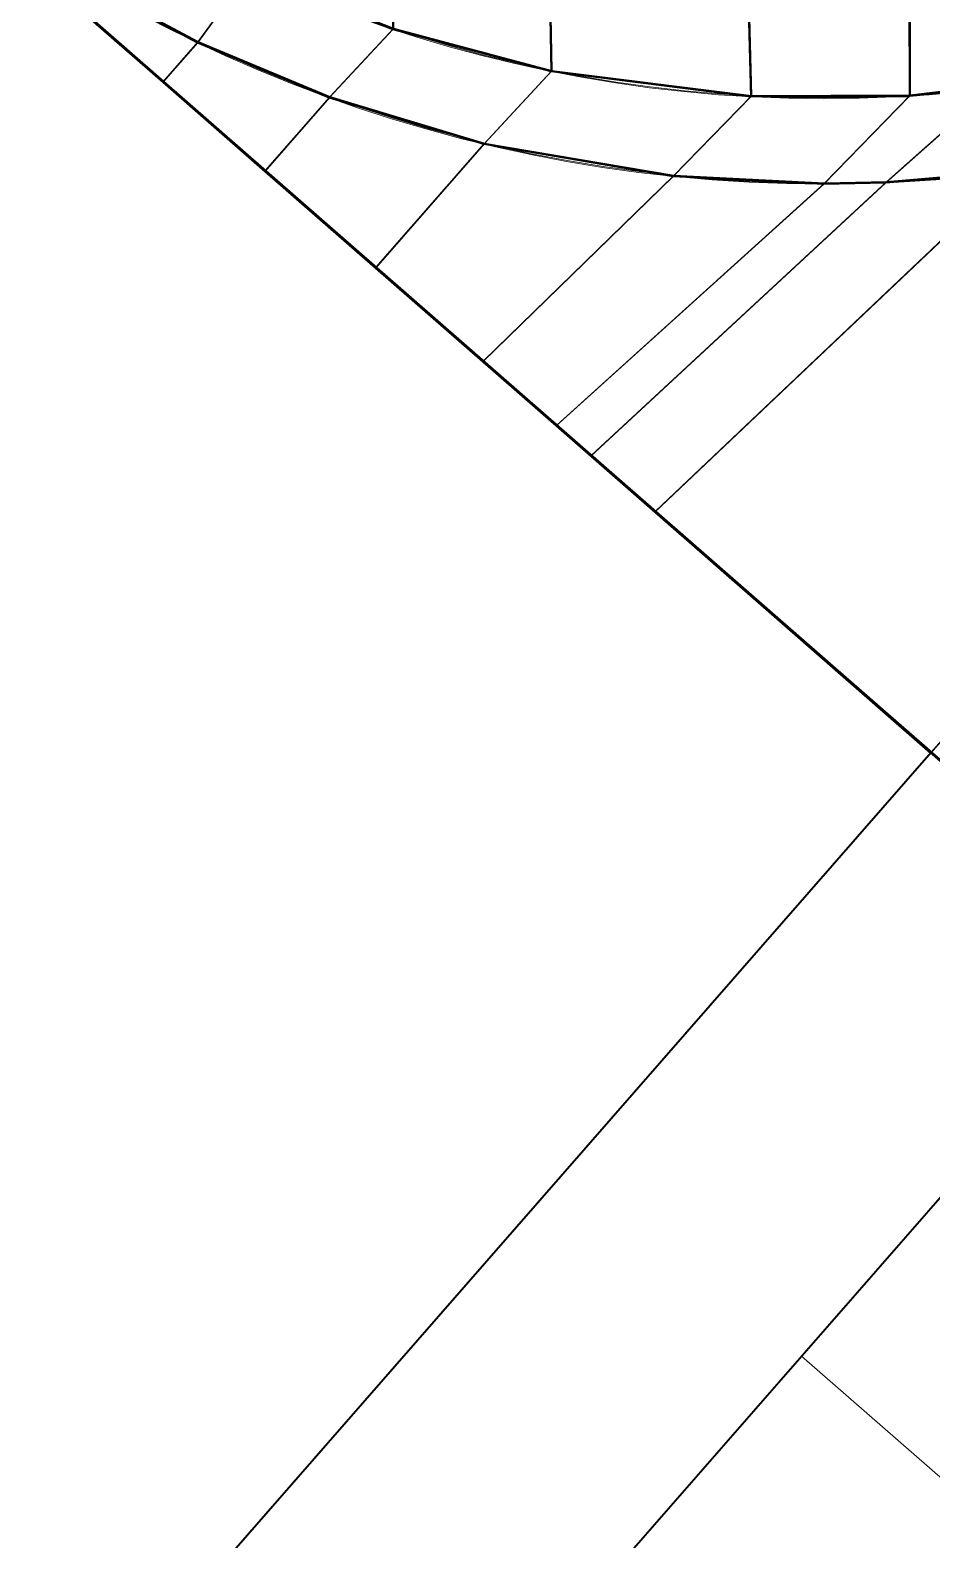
# Model space of a CAD drawing. Header units: millimetres. Extents: x 214.9 to 236.2, y -44.5 to -21.
# Drawn here: x 231.851 to 233.403, y -28.832 to -26.233 of the extents above; entities that cross this region are included whole.
import ezdxf

# ---------------------------------------------------------------- set-up
doc = ezdxf.new("R2010")
doc.units = ezdxf.units.MM
doc.header["$MEASUREMENT"] = 0
doc.layers.add('Camada 1', color=7, linetype='Continuous')
doc.layers.add('Layer1', color=10, linetype='Continuous', lineweight=35)

msp = doc.modelspace()

# ---------------------------------------------------------------- linework, layer by layer
for p, q in [((232.9674, -21.6496), (233.0926, -26.3465)), ((232.9674, -21.6496, 0.3998), (233.0926, -26.3465, 0.3998)), ((233.3645, -26.3467, 1.8017), (233.3576, -21.6412, 1.8017)), ((233.3645, -26.3467, 2.2015), (233.3576, -21.6412, 2.2015)), ((233.3657, -26.3452), (233.3588, -21.6398)), ((233.3657, -26.3452, 0.3998), (233.3588, -21.6398, 0.3998)), ((232.9663, -21.651, 1.8017), (233.0914, -26.3479, 1.8017)), ((232.9663, -21.651, 2.2015), (233.0914, -26.3479, 2.2015)), ((232.749, -26.303), (232.6648, -21.7018)), ((232.749, -26.303, 0.3998), (232.6648, -21.7018, 0.3998)), ((232.7478, -26.3044, 1.8017), (232.6636, -21.7032, 1.8017)), ((232.7478, -26.3044, 2.2015), (232.6636, -21.7032, 2.2015)), ((233.7894, -27.8171, 1.8017), (229.7377, -24.2773, 1.8017)), ((233.7906, -27.8157), (229.7389, -24.2759)), ((231.6587, -25.9555, 1.8017), (232.0792, -26.3229, 1.8017)), ((231.6598, -25.9541), (232.0803, -26.3215)), ((232.1398, -26.2534), (231.9385, -26.1456)), ((231.9385, -26.1456, 0.4), (232.1398, -26.2534, 0.4)), ((232.1398, -26.2534, 0.3702), (231.9385, -26.1456, 0.3702)), ((232.1387, -26.2548, 1.8017), (232.2267, -26.1335, 1.8017)), ((232.1387, -26.2548, 2.1718), (232.2267, -26.1335, 2.1817)), ((232.1398, -26.2534), (232.2278, -26.1321)), ((232.1398, -26.2534, 0.3702), (232.2278, -26.1321, 0.38)), ((232.1387, -26.2548, 1.8017), (231.9374, -26.147, 1.8017)), ((232.1387, -26.2548, 2.1718), (231.9374, -26.147, 2.1718)), ((232.0803, -26.3215, 0.4), (231.9127, -26.1751, 0.4)), ((232.3653, -26.3497, 1.8017), (232.4752, -26.232, 1.8017)), ((232.3654, -26.3496, 2.1719), (232.4752, -26.232, 2.1817)), ((232.3665, -26.3483), (232.4763, -26.2305)), ((232.3666, -26.3482, 0.3702), (232.4763, -26.2305, 0.38)), ((232.7478, -26.3044, 1.8017), (232.4752, -26.232, 1.8017)), ((232.4752, -26.232, 2.1817), (232.7478, -26.3044, 2.1817)), ((232.7478, -26.3044, 2.2017), (232.4752, -26.232, 2.2017)), ((232.749, -26.303), (232.4763, -26.2305)), ((232.4763, -26.2305, 0.38), (232.749, -26.303, 0.38)), ((232.749, -26.303, 0.4), (232.4763, -26.2305, 0.4)), ((232.1387, -26.2548, 1.8017), (232.0792, -26.3229, 1.8017)), ((232.1398, -26.2534), (232.0803, -26.3215)), ((232.0803, -26.3215, 0.4), (232.1398, -26.2534, 0.4)), ((232.3653, -26.3497, 1.8017), (232.1387, -26.2548, 1.8017)), ((232.1387, -26.2548, 1.8017), (232.1387, -26.2548, 2.2017)), ((232.1387, -26.2548, 2.2017), (232.3653, -26.3497, 2.2017)), ((232.1387, -26.2548, 1.8017), (232.1387, -26.2548, 2.1817)), ((232.3653, -26.3497, 2.1718), (232.1387, -26.2548, 2.1718)), ((232.3665, -26.3483), (232.1398, -26.2534)), ((232.1398, -26.2534), (232.1398, -26.2534, 0.4)), ((232.1398, -26.2534, 0.4), (232.3665, -26.3483, 0.4)), ((232.1398, -26.2534), (232.1398, -26.2534, 0.38)), ((232.3665, -26.3483, 0.3702), (232.1398, -26.2534, 0.3702)), ((232.0792, -26.3229, 1.8017), (232.0792, -26.3229, 2.2017)), ((232.2547, -26.4763, 2.2017), (232.0792, -26.3229, 2.2017)), ((232.0803, -26.3215), (232.0803, -26.3215, 0.4)), ((232.2559, -26.4749, 0.4), (232.0803, -26.3215, 0.4)), ((232.6319, -26.4295, 1.8017), (232.7478, -26.3044, 1.8017)), ((232.633, -26.4281), (232.749, -26.303)), ((232.7478, -26.3044, 1.8017), (232.7478, -26.3044, 2.1817)), ((233.0914, -26.3479, 1.8017), (232.7478, -26.3044, 1.8017)), ((232.7478, -26.3044, 2.1817), (233.0914, -26.3479, 2.1817)), ((232.7478, -26.3044, 1.8017), (232.7478, -26.3044, 2.2017)), ((233.0914, -26.3479, 2.2017), (232.7478, -26.3044, 2.2017)), ((232.749, -26.303), (232.749, -26.303, 0.38)), ((233.0926, -26.3465), (232.749, -26.303)), ((232.749, -26.303, 0.38), (233.0926, -26.3465, 0.38)), ((232.749, -26.303), (232.749, -26.303, 0.4)), ((233.0926, -26.3465, 0.4), (232.749, -26.303, 0.4)), ((232.3653, -26.3497, 1.8017), (232.2547, -26.4763, 1.8017)), ((232.2547, -26.4763, 2.2017), (232.3653, -26.3497, 2.2017)), ((232.3665, -26.3483), (232.2559, -26.4749)), ((232.2559, -26.4749, 0.4), (232.3665, -26.3483, 0.4)), ((232.6319, -26.4295, 1.8017), (232.3653, -26.3497, 1.8017)), ((232.3653, -26.3497, 1.8017), (232.3653, -26.3497, 2.2017)), ((232.3653, -26.3497, 2.2017), (232.6319, -26.4295, 2.2017)), ((232.3653, -26.3497, 1.8017), (232.3653, -26.3497, 2.1817)), ((232.6319, -26.4295, 2.1817), (232.3653, -26.3497, 2.1718)), ((232.633, -26.4281), (232.3665, -26.3483)), ((232.3665, -26.3483), (232.3665, -26.3483, 0.4)), ((232.3665, -26.3483, 0.4), (232.633, -26.4281, 0.4)), ((232.3665, -26.3483), (232.3665, -26.3483, 0.38)), ((232.633, -26.4281, 0.38), (232.3665, -26.3483, 0.3702)), ((232.958, -26.485, 1.8017), (233.0914, -26.3479, 1.8017)), ((233.0914, -26.3479, 2.1817), (232.958, -26.485, 2.1817)), ((232.9592, -26.4836), (233.0926, -26.3465)), ((233.0926, -26.3465, 0.38), (232.9592, -26.4836, 0.38)), ((233.3645, -26.3467, 1.8017), (233.0914, -26.3479, 1.8017)), ((233.3645, -26.3467, 2.1817), (233.0914, -26.3479, 2.1817)), ((233.3645, -26.3467, 2.2017), (233.0914, -26.3479, 2.2017)), ((233.0914, -26.3479, 1.8017), (233.0914, -26.3479, 2.1817)), ((233.0914, -26.3479, 1.8017), (233.0914, -26.3479, 2.2017)), ((233.3657, -26.3452), (233.0926, -26.3465)), ((233.3657, -26.3452, 0.38), (233.0926, -26.3465, 0.38)), ((233.3657, -26.3452, 0.4), (233.0926, -26.3465, 0.4)), ((233.0926, -26.3465), (233.0926, -26.3465, 0.38)), ((233.0926, -26.3465), (233.0926, -26.3465, 0.4)), ((233.2174, -26.4983, 1.8017), (233.3645, -26.3467, 1.8017)), ((233.3645, -26.3467, 2.1817), (233.2174, -26.4983, 2.1817)), ((233.2185, -26.4969), (233.3657, -26.3452)), ((233.3657, -26.3452, 0.38), (233.2185, -26.4969, 0.38)), ((233.3238, -26.4961, 1.8017), (233.5073, -26.3335, 1.8017)), ((233.325, -26.4946), (233.5084, -26.3321)), ((233.5073, -26.3335, 1.8017), (233.3645, -26.3467, 1.8017)), ((233.5073, -26.3335, 2.1817), (233.3645, -26.3467, 2.1817)), ((233.5073, -26.3335, 2.2017), (233.3645, -26.3467, 2.2017)), ((233.3645, -26.3467, 1.8017), (233.3645, -26.3467, 2.1817)), ((233.3645, -26.3467, 1.8017), (233.3645, -26.3467, 2.2017)), ((233.5084, -26.3321), (233.3657, -26.3452)), ((233.5084, -26.3321, 0.38), (233.3657, -26.3452, 0.38)), ((233.5084, -26.3321, 0.4), (233.3657, -26.3452, 0.4)), ((233.3657, -26.3452), (233.3657, -26.3452, 0.38)), ((233.3657, -26.3452), (233.3657, -26.3452, 0.4)), ((232.6319, -26.4295, 1.8017), (232.4454, -26.6429, 1.8017)), ((232.4454, -26.6429, 2.2017), (232.6319, -26.4295, 2.2017)), ((232.633, -26.4281), (232.4466, -26.6415)), ((232.4466, -26.6415, 0.4), (232.633, -26.4281, 0.4)), ((232.958, -26.485, 1.8017), (232.6319, -26.4295, 1.8017)), ((232.6319, -26.4295, 1.8017), (232.6319, -26.4295, 2.2017)), ((232.6319, -26.4295, 2.2017), (232.958, -26.485, 2.2017)), ((232.6319, -26.4295, 1.8017), (232.6319, -26.4295, 2.1817)), ((232.958, -26.485, 2.1817), (232.6319, -26.4295, 2.1817)), ((232.9592, -26.4836), (232.633, -26.4281)), ((232.633, -26.4281), (232.633, -26.4281, 0.4)), ((232.633, -26.4281, 0.4), (232.9592, -26.4836, 0.4)), ((232.633, -26.4281), (232.633, -26.4281, 0.38)), ((232.9592, -26.4836, 0.38), (232.633, -26.4281, 0.38)), ((232.2547, -26.4763, 1.8017), (232.2547, -26.4763, 2.2017)), ((232.4454, -26.6429, 2.2017), (232.2547, -26.4763, 2.2017)), ((232.2559, -26.4749), (232.2559, -26.4749, 0.4)), ((232.4466, -26.6415, 0.4), (232.2559, -26.4749, 0.4)), ((232.9592, -26.4836), (232.631, -26.8026)), ((232.631, -26.8026, 0.4), (232.9592, -26.4836, 0.4)), ((233.5446, -26.4771, 1.8017), (232.9262, -27.0629, 1.8017)), ((233.5446, -26.4771, 2.2017), (232.9262, -27.0629, 2.2017)), ((233.5457, -26.4757), (232.9273, -27.0615)), ((233.5457, -26.4757, 0.4), (232.9273, -27.0615, 0.4)), ((233.2185, -26.4969), (232.9592, -26.4836)), ((232.9592, -26.4836), (232.9592, -26.4836, 0.4)), ((232.9592, -26.4836, 0.4), (233.2185, -26.4969, 0.4)), ((232.9592, -26.4836), (232.9592, -26.4836, 0.38)), ((233.2185, -26.4969, 0.38), (232.9592, -26.4836, 0.38)), ((232.9592, -26.4836, 0.38), (232.9592, -26.4836, 0.38)), ((233.5446, -26.4771, 1.8017), (233.3238, -26.4961, 1.8017)), ((233.3238, -26.4961, 2.2017), (233.5446, -26.4771, 2.2017)), ((233.3238, -26.4961, 2.1817), (233.5446, -26.4771, 2.1817)), ((233.5457, -26.4757), (233.325, -26.4946)), ((233.325, -26.4946, 0.4), (233.5457, -26.4757, 0.4)), ((233.325, -26.4946, 0.38), (233.5457, -26.4757, 0.38)), ((232.958, -26.485, 1.8017), (232.6299, -26.8041, 1.8017)), ((232.6299, -26.8041, 2.2017), (232.958, -26.485, 2.2017)), ((233.2174, -26.4983, 1.8017), (232.7565, -26.9147, 1.8017)), ((232.7565, -26.9147, 2.2017), (233.2174, -26.4983, 2.2017)), ((233.2185, -26.4969), (232.7577, -26.9133)), ((232.7577, -26.9133, 0.4), (233.2185, -26.4969, 0.4)), ((233.3238, -26.4961, 1.8017), (232.816, -26.9666, 1.8017)), ((232.816, -26.9666, 2.2017), (233.3238, -26.4961, 2.2017)), ((233.325, -26.4946), (232.8171, -26.9652)), ((232.8171, -26.9652, 0.4), (233.325, -26.4946, 0.4)), ((233.2174, -26.4983, 1.8017), (232.958, -26.485, 1.8017)), ((232.958, -26.485, 1.8017), (232.958, -26.485, 2.2017)), ((232.958, -26.485, 2.2017), (233.2174, -26.4983, 2.2017)), ((232.958, -26.485, 1.8017), (232.958, -26.485, 2.1817)), ((233.2174, -26.4983, 2.1817), (232.958, -26.485, 2.1817)), ((232.958, -26.485, 2.1817), (232.958, -26.485, 2.1817)), ((233.3238, -26.4961, 1.8017), (233.2174, -26.4983, 1.8017)), ((233.2174, -26.4983, 2.2017), (233.3238, -26.4961, 2.2017)), ((233.3238, -26.4961, 2.1817), (233.2174, -26.4983, 2.1817)), ((233.2174, -26.4983, 1.8017), (233.2174, -26.4983, 1.8017)), ((233.2174, -26.4983, 1.8017), (233.2174, -26.4983, 2.2017)), ((233.2174, -26.4983, 1.8017), (233.2174, -26.4983, 2.1817)), ((233.325, -26.4946), (233.2185, -26.4969)), ((233.2185, -26.4969, 0.4), (233.325, -26.4946, 0.4)), ((233.325, -26.4946, 0.38), (233.2185, -26.4969, 0.38)), ((233.2185, -26.4969), (233.2185, -26.4969)), ((233.2185, -26.4969), (233.2185, -26.4969, 0.4)), ((233.2185, -26.4969), (233.2185, -26.4969, 0.38)), ((233.3238, -26.4961, 1.8017), (233.3238, -26.4961, 2.2017)), ((233.3238, -26.4961, 1.8017), (233.3238, -26.4961, 2.1817)), ((233.325, -26.4946), (233.325, -26.4946, 0.4)), ((233.325, -26.4946), (233.325, -26.4946, 0.38)), ((232.4454, -26.6429, 1.8017), (232.4454, -26.6429, 2.2017)), ((232.6299, -26.8041, 2.2017), (232.4454, -26.6429, 2.2017)), ((232.4466, -26.6415), (232.4466, -26.6415, 0.4)), ((232.631, -26.8026, 0.4), (232.4466, -26.6415, 0.4)), ((232.6299, -26.8041, 1.8017), (232.6299, -26.8041, 2.2017)), ((232.631, -26.8026), (232.631, -26.8026, 0.4)), ((232.7577, -26.9133, 0.4), (232.631, -26.8026, 0.4)), ((233.9521, -26.8472, 1.8017), (233.4011, -27.4778, 1.8017)), ((233.9532, -26.8458), (233.4023, -27.4764)), ((232.7565, -26.9147, 1.8017), (232.7565, -26.9147, 2.2017)), ((232.7577, -26.9133), (232.7577, -26.9133, 0.4)), ((232.8171, -26.9652, 0.4), (232.7577, -26.9133, 0.4)), ((232.816, -26.9666, 1.8017), (232.816, -26.9666, 2.2017)), ((232.9262, -27.0629, 2.2017), (232.816, -26.9666, 2.2017)), ((232.8171, -26.9652), (232.8171, -26.9652, 0.4)), ((232.9273, -27.0615, 0.4), (232.8171, -26.9652, 0.4)), ((232.9262, -27.0629, 1.8017), (232.9262, -27.0629, 2.2017)), ((232.9262, -27.0629, 2.2017), (233.4011, -27.4778, 2.2017)), ((232.9273, -27.0615), (232.9273, -27.0615, 0.4)), ((232.9273, -27.0615, 0.4), (233.4023, -27.4764, 0.4)), ((233.3593, -27.4388, -0.1984), (233.4023, -27.4764, 2.1983)), ((221.3923, -41.2233, 2.2), (233.4023, -27.4764, 2.2)), ((233.4023, -27.4764, 2.2), (233.7906, -27.8157, 2)), ((233.7906, -27.8157, 2), (221.7779, -41.5654, 2))]:
    msp.add_line(p, q)
at = {"layer": 'Camada 1', "color": 250, "lineweight": 18}
for points in [[(235.7214, -23.9943, 1.8017), (235.7214, -22.6118, 1.8017), (234.5999, -21.4903, 1.8017), (233.2174, -21.4903, 1.8017), (233.2174, -21.4903, 1.8017), (231.8341, -21.4903, 1.8017), (230.7134, -22.6118, 1.8017), (230.7134, -23.9943, 1.8017), (230.7134, -23.9943, 1.8017), (230.7134, -25.3776, 1.8017), (231.8341, -26.4983, 1.8017), (233.2174, -26.4983, 1.8017), (233.2174, -26.4983, 1.8017), (234.5999, -26.4983, 1.8017), (235.7214, -25.3776, 1.8017), (235.7214, -23.9943, 1.8017)], [(235.7225, -23.9929), (235.7225, -22.6104), (234.601, -21.4889), (233.2185, -21.4889), (233.2185, -21.4889), (231.8352, -21.4889), (230.7145, -22.6104), (230.7145, -23.9929), (230.7145, -23.9929), (230.7145, -25.3762), (231.8352, -26.4969), (233.2185, -26.4969), (233.2185, -26.4969), (234.601, -26.4969), (235.7225, -25.3762), (235.7225, -23.9929)], [(235.5743, -23.9943, 1.8017), (235.5743, -22.6929, 1.8017), (234.5188, -21.6378, 1.8017), (233.2174, -21.6378, 1.8017), (233.2174, -21.6378, 1.8017), (231.9156, -21.6378, 1.8017), (230.8608, -22.6929, 1.8017), (230.8608, -23.9943, 1.8017), (230.8608, -23.9943, 1.8017), (230.8608, -25.2961, 1.8017), (231.9156, -26.3512, 1.8017), (233.2174, -26.3512, 1.8017), (233.2174, -26.3512, 1.8017), (234.5188, -26.3512, 1.8017), (235.5743, -25.2961, 1.8017), (235.5743, -23.9943, 1.8017)], [(235.5754, -23.9929), (235.5754, -22.6915), (234.5199, -21.6364), (233.2185, -21.6364), (233.2185, -21.6364), (231.9167, -21.6364), (230.8619, -22.6915), (230.8619, -23.9929), (230.8619, -23.9929), (230.8619, -25.2947), (231.9167, -26.3498), (233.2185, -26.3498), (233.2185, -26.3498), (234.5199, -26.3498), (235.5754, -25.2947), (235.5754, -23.9929)]]:
    msp.add_open_spline(points, degree=3, knots=[0, 0, 0, 0, 0.2, 0.2, 0.2, 0.2, 0.4, 0.4, 0.4, 0.4, 0.6, 0.6, 0.6, 0.6, 1, 1, 1, 1], dxfattribs=at)
for points in [[(233.4023, -27.4764), (233.4023, -27.4764), (220.0273, -42.7857), (220.0273, -42.7857)], [(233.7906, -27.8157), (233.7906, -27.8157), (220.4153, -43.125), (220.4153, -43.125)], [(233.179, -28.516), (233.179, -28.516), (233.5116, -28.8067), (233.5116, -28.8067)]]:
    msp.add_open_spline(points, degree=3, dxfattribs=at)
at = {"layer": 'Layer1'}
for p, q in [((232.7478, -26.3044, 2.1817), (232.6319, -26.4295, 2.1817)), ((232.749, -26.303, 0.38), (232.633, -26.4281, 0.38))]:
    msp.add_line(p, q, dxfattribs=at)
for points in [[(233.0926, -26.3465), (232.749, -26.303), (232.6648, -21.7018), (232.9674, -21.6496)], [(233.0926, -26.3465, 0.3998), (232.749, -26.303, 0.3998), (232.6648, -21.7018, 0.3998), (232.9674, -21.6496, 0.3998)], [(233.3647, -21.6423, 1.8017), (232.9712, -21.6505, 1.8017), (233.0914, -26.3479, 1.8017), (233.3645, -26.3475, 1.8017)], [(233.3647, -21.6423, 2.2015), (232.9712, -21.6505, 2.2015), (233.0914, -26.3479, 2.2015), (233.3645, -26.3475, 2.2015)], [(233.3659, -21.6409), (232.9723, -21.6491), (233.0926, -26.3465), (233.3657, -26.3461)], [(233.3659, -21.6409, 0.3998), (232.9723, -21.6491, 0.3998), (233.0926, -26.3465, 0.3998), (233.3657, -26.3461, 0.3998)], [(233.3576, -21.6412, 1.8017), (233.811, -21.7132, 1.8017), (233.6345, -26.3144, 1.8017), (233.3645, -26.3467, 1.8017)], [(233.8041, -21.7114, 1.8017), (233.3576, -21.6412, 1.8017), (233.3645, -26.3467, 1.8017), (233.6345, -26.3144, 1.8017)], [(233.3576, -21.6412, 2.2015), (233.811, -21.7132, 2.2015), (233.6345, -26.3144, 2.2015), (233.3645, -26.3467, 2.2015)], [(233.8041, -21.7114, 2.2015), (233.3576, -21.6412, 2.2015), (233.3645, -26.3467, 2.2015), (233.6345, -26.3144, 2.2015)], [(233.3588, -21.6398), (233.8121, -21.7117), (233.6357, -26.313, 0), (233.3657, -26.3452, 0)], [(233.8053, -21.71), (233.3588, -21.6398), (233.3657, -26.3452), (233.6357, -26.3129, 0)], [(233.3588, -21.6398, 0.3998), (233.8121, -21.7117, 0.3998), (233.6357, -26.313, 0.3998), (233.3657, -26.3452, 0.3998)], [(233.8053, -21.71, 0.3998), (233.3588, -21.6398, 0.3998), (233.3657, -26.3452, 0.3998), (233.6357, -26.3129, 0.3998)], [(233.0914, -26.3479, 1.8017), (232.7478, -26.3044, 1.8017), (232.6636, -21.7032, 1.8017), (232.9663, -21.651, 1.8017)], [(233.0914, -26.3479, 2.2015), (232.7478, -26.3044, 2.2015), (232.6636, -21.7032, 2.2015), (232.9663, -21.651, 2.2015)], [(232.4118, -21.7781), (232.6648, -21.7018), (232.749, -26.303), (232.4763, -26.2305)], [(232.4118, -21.7781, 0.3998), (232.6648, -21.7018, 0.3998), (232.749, -26.303, 0.3998), (232.4763, -26.2305, 0.3998)], [(232.4106, -21.7795, 1.8017), (232.6636, -21.7032, 1.8017), (232.7478, -26.3044, 1.8017), (232.4752, -26.232, 1.8017)], [(232.4106, -21.7795, 2.2015), (232.6636, -21.7032, 2.2015), (232.7478, -26.3044, 2.2015), (232.4752, -26.232, 2.2015)], [(229.3523, -23.9406, 1.8017), (233.79, -27.8169, 1.8017), (221.7767, -41.5669, 1.8017), (217.3423, -37.6875, 1.8017)], [(229.3534, -23.9392), (233.7911, -27.8155), (221.7779, -41.5654), (217.3434, -37.686)], [(221.3922, -41.2234, 2.2), (217.7317, -38.0252, 2.2), (229.7389, -24.2759, 2.2), (233.4018, -27.477, 2.1983)], [(232.0191, -26.0098, 2.1814), (231.9374, -26.147, 2.1718), (232.1387, -26.2548, 2.1718), (232.2267, -26.1335, 2.1817)], [(232.0203, -26.0084, 0.3797), (231.9385, -26.1456, 0.3702), (232.1398, -26.2534, 0.3702), (232.2278, -26.1321, 0.38)], [(232.1398, -26.2534, 0.4), (232.0803, -26.3215, 0.4), (231.9127, -26.1751, 0.4), (231.9385, -26.1456, 0.4)], [(232.1398, -26.2534, 0.3702), (232.1398, -26.2534, 0.4), (231.9385, -26.1456, 0.4), (231.9384, -26.1455, 0.3702)], [(232.4752, -26.232, 2.1817), (232.3655, -26.3496, 2.1719), (232.1387, -26.2548, 2.1718), (232.2267, -26.1335, 2.1817)], [(232.4763, -26.2305, 0.38), (232.3666, -26.3482, 0.3702), (232.1398, -26.2534, 0.3702), (232.2278, -26.1321, 0.38)], [(232.1387, -26.2548, 2.2017), (232.0792, -26.3229, 2.2017), (231.9116, -26.1765, 2.2017), (231.9374, -26.147, 2.2017)], [(232.1387, -26.2548, 2.1718), (232.1387, -26.2548, 2.2017), (231.9374, -26.147, 2.2017), (231.9373, -26.147, 2.1718)], [(232.7478, -26.3044, 2.1817), (232.6319, -26.4295, 2.1817), (232.3653, -26.3497, 2.1718), (232.4752, -26.232, 2.1817)], [(232.749, -26.303, 0.38), (232.633, -26.4281, 0.38), (232.3665, -26.3483, 0.3702), (232.4763, -26.2305, 0.38)], [(232.4752, -26.232, 2.1817), (232.4752, -26.232, 2.2017), (232.7478, -26.3044, 2.2017), (232.7478, -26.3044, 2.1817)], [(232.4752, -26.232, 2.1817), (232.4752, -26.232, 2.2017), (232.7478, -26.3044, 2.2017), (232.7478, -26.3044, 2.1817)], [(232.4763, -26.2305, 0.38), (232.4763, -26.2305, 0.4), (232.749, -26.303, 0.4), (232.749, -26.303, 0.38)], [(232.4763, -26.2305, 0.38), (232.4763, -26.2305, 0.4), (232.749, -26.303, 0.4), (232.749, -26.303, 0.38)], [(232.3653, -26.3497, 2.2017), (232.2547, -26.4763, 2.2017), (232.0792, -26.3229, 2.2017), (232.1387, -26.2548, 2.2017)], [(232.3665, -26.3483, 0.4), (232.2559, -26.4749, 0.4), (232.0803, -26.3215, 0.4), (232.1398, -26.2534, 0.4)], [(232.3655, -26.3496, 2.1719), (232.3653, -26.3497, 2.2017), (232.1387, -26.2548, 2.2017), (232.1387, -26.2548, 2.1718)], [(232.3666, -26.3482, 0.3702), (232.3665, -26.3483, 0.4), (232.1398, -26.2534, 0.4), (232.1398, -26.2534, 0.3702)], [(233.0914, -26.3479, 2.1817), (232.958, -26.485, 2.1817), (232.6318, -26.4295, 2.1817), (232.7478, -26.3044, 2.1817)], [(233.0926, -26.3465, 0.38), (232.9592, -26.4836, 0.38), (232.633, -26.4281, 0.38), (232.749, -26.303, 0.38)], [(232.7478, -26.3044, 2.1817), (232.7478, -26.3044, 2.2017), (233.0914, -26.3479, 2.2017), (233.0914, -26.3479, 2.1817)], [(232.7478, -26.3044, 2.1817), (232.7478, -26.3044, 2.2017), (233.0914, -26.3479, 2.2017), (233.0914, -26.3479, 2.1817)], [(232.749, -26.303, 0.38), (232.749, -26.303, 0.4), (233.0926, -26.3465, 0.4), (233.0926, -26.3465, 0.38)], [(232.749, -26.303, 0.38), (232.749, -26.303, 0.4), (233.0926, -26.3465, 0.4), (233.0926, -26.3465, 0.38)], [(232.6319, -26.4295, 2.2017), (232.3653, -26.3497, 2.2017), (232.2547, -26.4763, 2.2017), (232.4454, -26.6429, 2.2017)], [(232.633, -26.4281, 0.4), (232.3665, -26.3483, 0.4), (232.2559, -26.4749, 0.4), (232.4466, -26.6415, 0.4)], [(232.6319, -26.4295, 2.1817), (232.6319, -26.4295, 2.2017), (232.3653, -26.3497, 2.2006), (232.3654, -26.3496, 2.1719)], [(232.633, -26.4281, 0.38), (232.633, -26.4281, 0.4), (232.3665, -26.3483, 0.399), (232.3665, -26.3482, 0.3702)], [(233.3645, -26.3467, 2.1817), (233.2174, -26.4983, 2.1817), (232.958, -26.485, 2.1817), (233.0914, -26.3479, 2.1817)], [(233.3657, -26.3452, 0.38), (233.2185, -26.4969, 0.38), (232.9592, -26.4836, 0.38), (233.0926, -26.3465, 0.38)], [(233.0914, -26.3479, 2.1817), (233.0914, -26.3479, 2.2017), (233.3645, -26.3467, 2.2017), (233.3645, -26.3467, 2.1817)], [(233.0914, -26.3479, 2.1817), (233.0914, -26.3479, 2.2017), (233.3645, -26.3467, 2.2017), (233.3645, -26.3467, 2.1817)], [(233.0926, -26.3465, 0.38), (233.0926, -26.3465, 0.4), (233.3657, -26.3452, 0.4), (233.3657, -26.3452, 0.38)], [(233.0926, -26.3465, 0.38), (233.0926, -26.3465, 0.4), (233.3657, -26.3452, 0.4), (233.3657, -26.3452, 0.38)], [(233.5073, -26.3335, 2.1817), (233.3238, -26.4961, 2.1817), (233.2174, -26.4983, 2.1817), (233.3645, -26.3467, 2.1817)], [(233.5084, -26.3321, 0.38), (233.325, -26.4946, 0.38), (233.2185, -26.4969, 0.38), (233.3657, -26.3452, 0.38)], [(233.5073, -26.3335, 2.1817), (233.5446, -26.4771, 2.1817), (233.3238, -26.4961, 2.1817), (233.5073, -26.3335, 2.1817)], [(233.5084, -26.3321, 0.38), (233.5457, -26.4757, 0.38), (233.325, -26.4946, 0.38), (233.5084, -26.3321, 0.38)], [(233.3645, -26.3467, 2.1817), (233.3645, -26.3467, 2.2017), (233.5073, -26.3335, 2.2017), (233.5073, -26.3335, 2.1817)], [(233.3645, -26.3467, 2.1817), (233.3645, -26.3467, 2.2012), (233.5073, -26.3335, 2.2012), (233.5073, -26.3335, 2.1817)], [(233.3657, -26.3452, 0.38), (233.3657, -26.3452, 0.4), (233.5084, -26.3321, 0.4), (233.5084, -26.3321, 0.38)], [(233.3657, -26.3452, 0.38), (233.3657, -26.3452, 0.3995), (233.5084, -26.3321, 0.3995), (233.5084, -26.3321, 0.38)], [(232.958, -26.485, 2.2017), (232.6319, -26.4295, 2.2017), (232.4454, -26.6429, 2.2017), (232.6299, -26.8041, 2.2017)], [(232.9592, -26.4836, 0.4), (232.633, -26.4281, 0.4), (232.4466, -26.6415, 0.4), (232.631, -26.8026, 0.4)], [(232.958, -26.485, 2.1817), (232.958, -26.485, 2.2017), (232.6319, -26.4295, 2.2017), (232.6318, -26.4295, 2.1817)], [(232.9592, -26.4836, 0.38), (232.9592, -26.4836, 0.4), (232.633, -26.4281, 0.4), (232.633, -26.4281, 0.38)], [(233.2185, -26.4969, 0.4), (232.9592, -26.4836, 0.4), (232.631, -26.8026, 0.4), (232.7577, -26.9133, 0.4)], [(233.5446, -26.4771, 2.2017), (233.3238, -26.4961, 2.2017), (232.816, -26.9666, 2.2017), (232.9262, -27.0629, 2.2017)], [(233.5457, -26.4757, 0.4), (233.325, -26.4946, 0.4), (232.8171, -26.9652, 0.4), (232.9273, -27.0615, 0.4)], [(233.7903, -27.8165, 2.2017), (232.9262, -27.0629, 2.2017), (233.5446, -26.4771, 2.2017), (234.3343, -27.1934, 2.2017)], [(233.7914, -27.8151, 0.4), (232.9273, -27.0615, 0.4), (233.5457, -26.4757, 0.4), (234.3355, -27.192, 0.4)], [(233.2185, -26.4969, 0.38), (233.2185, -26.4969, 0.4), (232.9592, -26.4836, 0.4), (232.9592, -26.4836, 0.38)], [(233.5446, -26.4771, 2.1817), (233.5446, -26.4771, 2.2017), (233.3238, -26.4961, 2.2017), (233.3238, -26.4961, 2.1817)], [(233.5457, -26.4757, 0.38), (233.5457, -26.4757, 0.4), (233.325, -26.4946, 0.4), (233.325, -26.4946, 0.38)], [(233.2174, -26.4983, 2.2017), (232.958, -26.485, 2.2017), (232.6299, -26.8041, 2.2017), (232.7565, -26.9147, 2.2017)], [(233.3238, -26.4961, 2.2017), (233.2174, -26.4983, 2.2017), (232.7565, -26.9147, 2.2017), (232.816, -26.9666, 2.2017)], [(233.325, -26.4946, 0.4), (233.2185, -26.4969, 0.4), (232.7577, -26.9133, 0.4), (232.8171, -26.9652, 0.4)], [(233.2174, -26.4983, 2.1817), (233.2174, -26.4983, 2.2017), (232.958, -26.485, 2.2017), (232.958, -26.485, 2.1817)], [(233.3238, -26.4961, 2.1817), (233.3238, -26.4961, 2.2017), (233.2174, -26.4983, 2.2017), (233.2174, -26.4983, 2.1817)], [(233.325, -26.4946, 0.38), (233.325, -26.4946, 0.4), (233.2185, -26.4969, 0.4), (233.2185, -26.4969, 0.38)], [(233.7911, -27.8155), (233.7906, -27.8157, 2), (233.4023, -27.4764, 2.1983), (233.3595, -27.4385)], [(220.4159, -43.1248, 2), (220.0272, -42.7859, 2.2), (233.4023, -27.4764, 2.1983), (233.7908, -27.8158, 1.9999)], [(220.4154, -43.1254, 0.0009), (220.4155, -43.1252, 2), (233.7908, -27.8158, 1.9999), (233.7908, -27.8159)]]:
    msp.add_3dface(points, dxfattribs=at)

doc.saveas('drawing.dxf')
